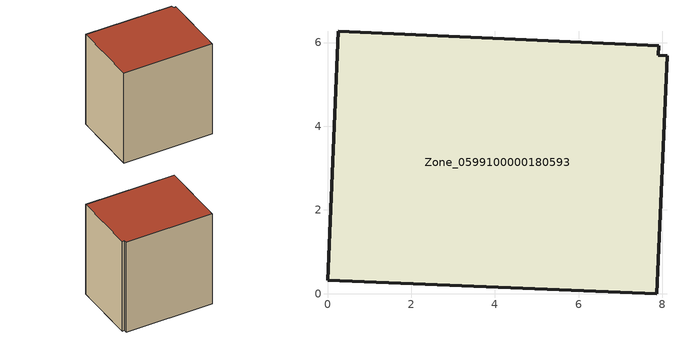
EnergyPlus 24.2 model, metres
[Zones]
Zone_0599100000180593
 floor ground (C_G): 7.91,5.93 7.9,5.69 8.11,5.68 7.86,0 0,0.32 0.26,6.27 z2.04
 wall outside (C_F): 7.91,5.93 0.26,6.27 0,0.32 7.86,0 8.11,5.68 7.9,5.69 7.91,5.93 z2.04:10.54
 roof outside (C_R): 7.9,5.69 7.91,5.93 0.26,6.27 0,0.32 7.86,0 8.11,5.68 z10.54
[BUILDING]
Pand.0599100000180593: North Axis=0; Terrain=City; Loads Convergence Tolerance Value=0.04; Temperature Convergence Tolerance Value=0.4; Solar Distribution=FullExterior; Maximum Number of Warmup Days=25; Minimum Number of Warmup Days=1
[Site:Location]
Rotterdam.The.Hague.AP_ZH_NLD Design_Conditions: Latitude=51.96; Longitude=4.45; Time Zone=1; Elevation=-4.5
[SITE:GROUNDTEMPERATURE:BUILDINGSURFACE]
18, 18, 18, 18, 18, 18, 18, 18, 18, 18, 18, 18
[MATERIAL] Thermal Absorptance=0.9; Solar Absorptance=0.7; Visible Absorptance=0.7
Name | Roughness | Thickness | Conductivity | Density | Specific Heat
G.TC.1946-1964 | MediumSmooth | 0.15 | 1 | 540 | 1210
F.TC.1946-1964 | Rough | 0.3 | 0.857143 | 1920 | 840
R.TC.1946-1964 | MediumRough | 0.2 | 0.235294 | 1500 | 1000
[CONSTRUCTION]
C_G: G.TC.1946-1964
C_F: F.TC.1946-1964
C_R: R.TC.1946-1964
[ZONE]
Zone_0599100000180593: Type=1; Multiplier=1; Ceiling Height=Autocalculate; Volume=Autocalculate; Floor Area=autocalculate; Part of Total Floor Area=Yes
[ZONEINFILTRATION:DESIGNFLOWRATE]
Infil_Zone_0599100000180593: Zone or ZoneList or Space or SpaceList=Zone_0599100000180593; Schedule=AlwaysOn; Design Flow Rate Calculation Method=Flow/Area; Flow Rate per Floor Area=0.003; Constant Term Coefficient=1; Temperature Term Coefficient=0; Velocity Term Coefficient=0; Velocity Squared Term Coefficient=0
[HVACTEMPLATE:ZONE:IDEALLOADSAIRSYSTEM]
Zone_0599100000180593: Maximum Heating Supply Air Temperature=50; Minimum Cooling Supply Air Temperature=13; Maximum Heating Supply Air Humidity Ratio=0.0156; Minimum Cooling Supply Air Humidity Ratio=0.0077; Heating Limit=NoLimit; Cooling Limit=NoLimit; Dehumidification Control Type=ConstantSensibleHeatRatio; Cooling Sensible Heat Ratio=0.7; Dehumidification Setpoint=60; Humidification Control Type=None; Humidification Setpoint=30; Outdoor Air Method=None; Outdoor Air Flow Rate per Person=0.00944; Outdoor Air Flow Rate per Zone Floor Area=0; Outdoor Air Flow Rate per Zone=0; Demand Controlled Ventilation Type=None; Outdoor Air Economizer Type=NoEconomizer; Heat Recovery Type=None; Sensible Heat Recovery Effectiveness=0.7; Latent Heat Recovery Effectiveness=0.65
[ZONECONTROL:THERMOSTAT]
ThermostatControl_Zone_0599100000180593: Zone or ZoneList=Zone_0599100000180593; Control Type Schedule=DualSetpointControlType; Control 1=Thermostat_Zone_0599100000180593; Temperature Difference Between Cutout And Setpoint=0
[THERMOSTATSETPOINT:DUALSETPOINT]
Thermostat_Zone_0599100000180593: Heating Setpoint Temperature Schedule=HeatingSetpoint_Zone_0599100000180593; Cooling Setpoint Temperature Schedule=CoolingSetpoint_Zone_0599100000180593
[SCHEDULE:COMPACT]
HeatingSetpoint_Zone_0599100000180593: Through: 12/31, For: AllDays, Until: 24:00, 21
CoolingSetpoint_Zone_0599100000180593: Through: 12/31, For: AllDays, Until: 24:00, 24
DualSetpointControlType: Through: 12/31, For: AllDays, Until: 24:00, 4
AlwaysOn: Through: 12/31, For: AllDays, Until: 24:00, 1
